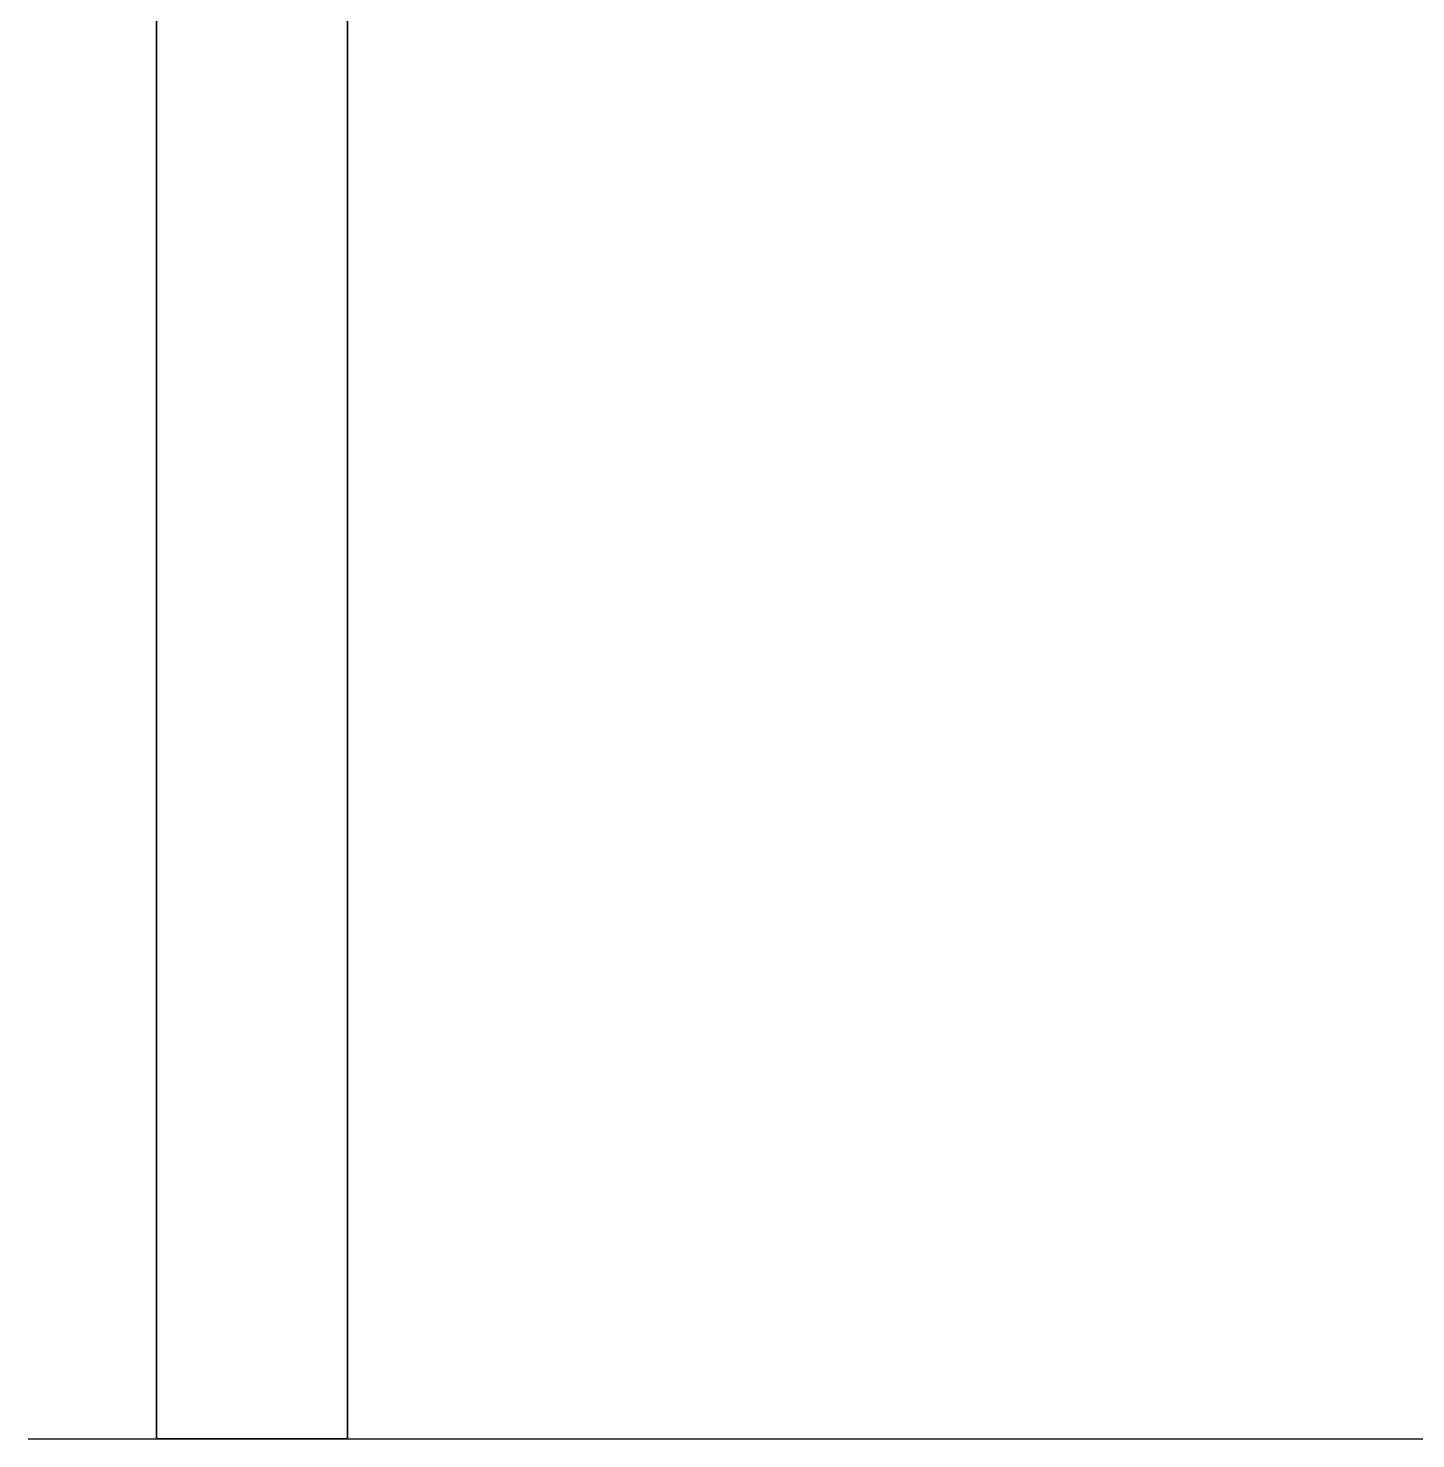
# Model space of a CAD drawing. Header units: millimetres. Extents: x 14397 to 67587, y -11631 to -8348.
# Drawn here: x 36324 to 37232, y -11348 to -10426 of the extents above; entities that cross this region are included whole.
import ezdxf

# ---------------------------------------------------------------- set-up
doc = ezdxf.new("R2010")
doc.units = ezdxf.units.MM
doc.header["$MEASUREMENT"] = 0
doc.linetypes.add('Wipeout_Contour', pattern=[1000, 0, -1000])
doc.layers.add('NewA-Ee_25_10-M_WallsInternal', color=7, linetype='Continuous')
doc.layers.add('NewA-Ee_30_40-M_Floors', color=7, linetype='Continuous')

# ---------------------------------------------------------------- blocks, each defined once
blk = doc.blocks.new('Section Elem_57_7', base_point=(46275.02, -115148.23))
at = {"color": 254, "linetype": 'Wipeout_Contour', "lineweight": 0, "ltscale": 150863.502542}
blk.add_wipeout([(36408.28, -8453.23), (36324.42, -8453.23), (36324.42, -11348.23), (36408.28, -11348.23)], dxfattribs=at).dxf.layer = 'NewA-Ee_25_10-M_WallsInternal'
blk = doc.blocks.new('Section Elem_58_7', base_point=(46275.02, -115148.23))
at = {"layer": 'NewA-Ee_25_10-M_WallsInternal', "color": 92, "linetype": 'Continuous', "lineweight": 35}
for p, q in [((36408.28, -8453.23), (36408.28, -11348.23)), ((36533.28, -8908.23), (36533.28, -11348.23)), ((36533.28, -11348.23), (36408.28, -11348.23))]:
    blk.add_line(p, q, dxfattribs=at)
blk = doc.blocks.new('Section Elem_60_7', base_point=(46275.02, -115148.23))
at = {"layer": 'NewA-Ee_30_40-M_Floors', "linetype": 'Continuous'}
for p, q in [((36324.42, -11348.23), (36408.28, -11348.23)), ((36533.28, -11348.23), (38053.41, -11348.23))]:
    blk.add_line(p, q, dxfattribs=at)

msp = doc.modelspace()

# ---------------------------------------------------------------- block references
at = {"layer": 'NewA-Ee_25_10-M_WallsInternal', "lineweight": 0}
msp.add_blockref('Section Elem_57_7', (46275.02, -115148.23), dxfattribs=at)

# ---------------------------------------------------------------- next in the draw order: block references
msp.add_blockref('Section Elem_58_7', (46275.02, -115148.23), dxfattribs=at)
at = {"layer": 'NewA-Ee_30_40-M_Floors', "lineweight": 0}
msp.add_blockref('Section Elem_60_7', (46275.02, -115148.23), dxfattribs=at)

doc.saveas('drawing.dxf')
